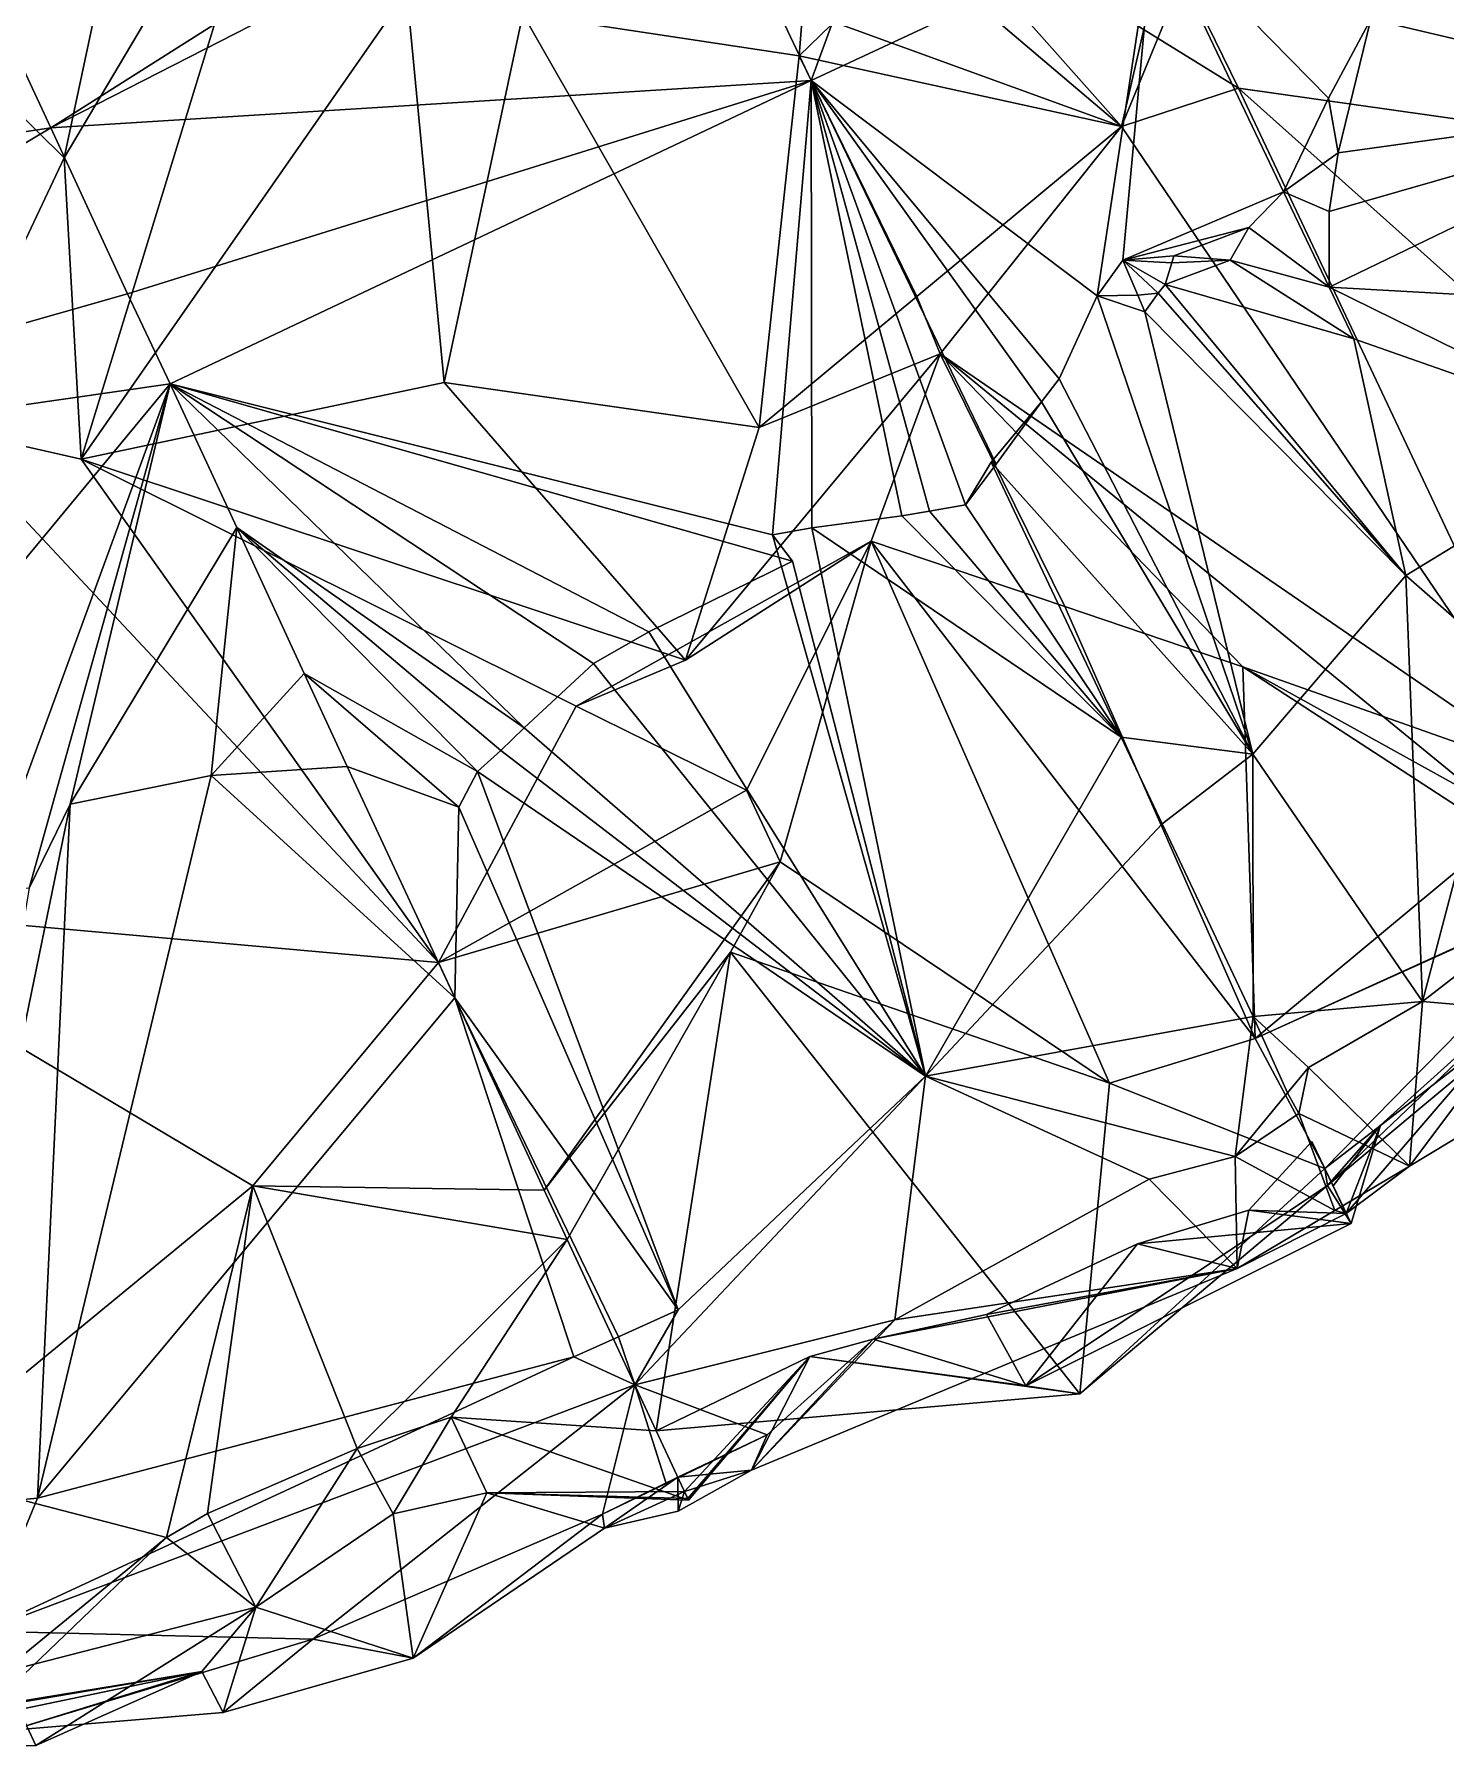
# Model space of a CAD drawing. Extents: x 8150 to 8561, y 2087 to 2332.
# Drawn here: x 8243 to 8313.1, y 2090.4 to 2175.9 of the extents above; entities that cross this region are included whole.
import ezdxf

# ---------------------------------------------------------------- set-up
doc = ezdxf.new("R2010")
doc.units = 0
doc.header["$MEASUREMENT"] = 0
doc.linetypes.add('CONTINUOUS2', pattern=[0])

msp = doc.modelspace()

# ---------------------------------------------------------------- linework, layer by layer
at = {"color": 7, "linetype": 'CONTINUOUS', "lineweight": 0}
msp.add_polyline3d([(8164.782, 2169.498, -1409.912), (8213.797, 2153.339, -1416.019), (8247.612, 2162.975, -1414.28), (8281.565, 2173.566, -1406.783), (8298.594, 2181.527, -1403.927), (8317.851, 2190.504, -1397.535), (8349.284, 2224.682, -1375), (8358.248, 2235.84, -1364.345)], dxfattribs=at)
at = {"color": 2, "linetype": 'CONTINUOUS2', "lineweight": 0}
for points in [[(8296.981, 2171.293, -1200), (8306.844, 2214.289, -1175), (8276.948, 2193.851, -1175), (8296.981, 2171.293, -1200)], [(8309.991, 2202.937, -1175), (8306.844, 2214.289, -1175), (8296.981, 2171.293, -1200), (8309.991, 2202.937, -1175)], [(8309.991, 2202.937, -1175), (8296.981, 2171.293, -1200), (8280.979, 2174.807, -1183.535), (8309.991, 2202.937, -1175)], [(8281.826, 2185.754, -1175), (8309.991, 2202.937, -1175), (8280.979, 2174.807, -1183.535), (8281.826, 2185.754, -1175)], [(8250.678, 2198.934, -1175), (8244.475, 2169.725, -1192.249), (8236.454, 2177.655, -1200), (8250.678, 2198.934, -1175)], [(8250.678, 2198.934, -1175), (8255.707, 2188.691, -1175), (8244.475, 2169.725, -1192.249), (8250.678, 2198.934, -1175)], [(8275.108, 2187.242, -1404.979), (8281.565, 2173.566, -1406.783), (8290.627, 2198.214, -1402.362), (8275.108, 2187.242, -1404.979)], [(8298.594, 2181.527, -1403.927), (8290.627, 2198.214, -1402.362), (8281.565, 2173.566, -1406.783), (8298.594, 2181.527, -1403.927)], [(8276.948, 2193.851, -1175), (8275.637, 2179.059, -1200), (8296.981, 2171.293, -1200), (8276.948, 2193.851, -1175)], [(8296.981, 2171.293, -1200), (8275.637, 2179.059, -1200), (8273.05, 2191.601, -1225.068), (8296.981, 2171.293, -1200)], [(8296.981, 2171.293, -1200), (8273.05, 2191.601, -1225.068), (8302.789, 2173.186, -1200), (8296.981, 2171.293, -1200)], [(8294.291, 2190.566, -1211.78), (8302.789, 2173.186, -1200), (8273.05, 2191.601, -1225.068), (8294.291, 2190.566, -1211.78)], [(8302.789, 2173.186, -1200), (8294.291, 2190.566, -1211.78), (8327.922, 2169.638, -1198.182), (8302.789, 2173.186, -1200)], [(8316.595, 2180.815, -1200), (8327.922, 2169.638, -1198.182), (8294.291, 2190.566, -1211.78), (8316.595, 2180.815, -1200)], [(8317.851, 2190.504, -1397.535), (8310.88, 2187.382, -1396.377), (8326.504, 2172.575, -1387.456), (8317.851, 2190.504, -1397.535)], [(8235.986, 2187.986, -1414.786), (8243.798, 2171.221, -1413.195), (8273.727, 2190.168, -1404.77), (8235.986, 2187.986, -1414.786)], [(8275.108, 2187.242, -1404.979), (8273.727, 2190.168, -1404.77), (8243.798, 2171.221, -1413.195), (8275.108, 2187.242, -1404.979)], [(8207.942, 2165.838, -1416.469), (8243.798, 2171.221, -1413.195), (8235.986, 2187.986, -1414.786), (8207.942, 2165.838, -1416.469)], [(8245.315, 2154.753, -1200), (8244.475, 2169.725, -1192.249), (8255.707, 2188.691, -1175), (8245.315, 2154.753, -1200)], [(8255.707, 2188.691, -1175), (8261.481, 2177.982, -1175), (8245.315, 2154.753, -1200), (8255.707, 2188.691, -1175)], [(8275.108, 2187.242, -1404.979), (8243.798, 2171.221, -1413.195), (8281.565, 2173.566, -1406.783), (8275.108, 2187.242, -1404.979)], [(8310.88, 2187.382, -1396.377), (8310.69, 2182.718, -1396.506), (8326.504, 2172.575, -1387.456), (8310.88, 2187.382, -1396.377)], [(8267.255, 2176.865, -1175), (8281.826, 2185.754, -1175), (8280.979, 2174.807, -1183.535), (8267.255, 2176.865, -1175)], [(8310.69, 2182.718, -1396.506), (8310.632, 2181.286, -1396.546), (8326.504, 2172.575, -1387.456), (8310.69, 2182.718, -1396.506)], [(8298.594, 2181.527, -1403.927), (8281.565, 2173.566, -1406.783), (8295.764, 2162.87, -1398.421), (8298.594, 2181.527, -1403.927)], [(8295.764, 2162.87, -1398.421), (8297.05, 2164.649, -1398.035), (8298.594, 2181.527, -1403.927), (8295.764, 2162.87, -1398.421)], [(8298.594, 2181.527, -1403.927), (8297.05, 2164.649, -1398.035), (8305.029, 2168.048, -1397.381), (8298.594, 2181.527, -1403.927)], [(8298.594, 2181.527, -1403.927), (8305.029, 2168.048, -1397.381), (8307.262, 2172.699, -1396.94), (8298.594, 2181.527, -1403.927)], [(8307.262, 2172.699, -1396.94), (8309.362, 2176.617, -1396.731), (8298.594, 2181.527, -1403.927), (8307.262, 2172.699, -1396.94)], [(8310.632, 2181.286, -1396.546), (8309.362, 2176.617, -1396.731), (8326.504, 2172.575, -1387.456), (8310.632, 2181.286, -1396.546)], [(8263.349, 2158.561, -1200), (8245.315, 2154.753, -1200), (8261.481, 2177.982, -1175), (8263.349, 2158.561, -1200)], [(8267.255, 2176.865, -1175), (8263.349, 2158.561, -1200), (8261.481, 2177.982, -1175), (8267.255, 2176.865, -1175)], [(8244.475, 2169.725, -1192.249), (8238.167, 2156.376, -1200), (8236.454, 2177.655, -1200), (8244.475, 2169.725, -1192.249)], [(8267.255, 2176.865, -1175), (8278.985, 2156.326, -1200), (8263.349, 2158.561, -1200), (8267.255, 2176.865, -1175)], [(8267.255, 2176.865, -1175), (8280.979, 2174.807, -1183.535), (8278.985, 2156.326, -1200), (8267.255, 2176.865, -1175)], [(8309.362, 2176.617, -1396.731), (8307.262, 2172.699, -1396.94), (8307.742, 2169.975, -1396.985), (8309.362, 2176.617, -1396.731)], [(8326.504, 2172.575, -1387.456), (8309.362, 2176.617, -1396.731), (8307.742, 2169.975, -1396.985), (8326.504, 2172.575, -1387.456)], [(8278.985, 2156.326, -1200), (8280.979, 2174.807, -1183.535), (8286.816, 2162.839, -1200), (8278.985, 2156.326, -1200)], [(8280.979, 2174.807, -1183.535), (8296.981, 2171.293, -1200), (8286.816, 2162.839, -1200), (8280.979, 2174.807, -1183.535)], [(8247.612, 2162.975, -1414.28), (8281.565, 2173.566, -1406.783), (8243.798, 2171.221, -1413.195), (8247.612, 2162.975, -1414.28)], [(8281.565, 2173.566, -1406.783), (8247.612, 2162.975, -1414.28), (8249.735, 2158.5, -1412.978), (8281.565, 2173.566, -1406.783)], [(8281.565, 2173.566, -1406.783), (8249.735, 2158.5, -1412.978), (8279.645, 2151.007, -1402.516), (8281.565, 2173.566, -1406.783)], [(8279.645, 2151.007, -1402.516), (8281.593, 2151.352, -1402.158), (8281.565, 2173.566, -1406.783), (8279.645, 2151.007, -1402.516)], [(8293.884, 2158.746, -1399.082), (8295.764, 2162.87, -1398.421), (8281.565, 2173.566, -1406.783), (8293.884, 2158.746, -1399.082)], [(8293.009, 2157.608, -1399.34), (8293.884, 2158.746, -1399.082), (8281.565, 2173.566, -1406.783), (8293.009, 2157.608, -1399.34)], [(8290.755, 2154.518, -1400.016), (8293.009, 2157.608, -1399.34), (8281.565, 2173.566, -1406.783), (8290.755, 2154.518, -1400.016)], [(8290.755, 2154.518, -1400.016), (8281.565, 2173.566, -1406.783), (8289.233, 2152.492, -1400.468), (8290.755, 2154.518, -1400.016)], [(8287.444, 2152.178, -1400.865), (8289.233, 2152.492, -1400.468), (8281.565, 2173.566, -1406.783), (8287.444, 2152.178, -1400.865)], [(8281.565, 2173.566, -1406.783), (8286.068, 2151.939, -1401.172), (8287.444, 2152.178, -1400.865), (8281.565, 2173.566, -1406.783)], [(8281.593, 2151.352, -1402.158), (8286.068, 2151.939, -1401.172), (8281.565, 2173.566, -1406.783), (8281.593, 2151.352, -1402.158)], [(8296.981, 2171.293, -1200), (8302.789, 2173.186, -1200), (8319.076, 2138.625, -1207.102), (8296.981, 2171.293, -1200)], [(8302.789, 2173.186, -1200), (8327.922, 2169.638, -1198.182), (8345.461, 2135.017, -1225), (8302.789, 2173.186, -1200)], [(8302.789, 2173.186, -1200), (8345.461, 2135.017, -1225), (8319.076, 2138.625, -1207.102), (8302.789, 2173.186, -1200)], [(8307.742, 2169.975, -1396.985), (8307.262, 2172.699, -1396.94), (8305.029, 2168.048, -1397.381), (8307.742, 2169.975, -1396.985)], [(8307.296, 2163.299, -1395.673), (8326.504, 2172.575, -1387.456), (8307.294, 2167.073, -1397.082), (8307.296, 2163.299, -1395.673)], [(8326.504, 2172.575, -1387.456), (8307.742, 2169.975, -1396.985), (8307.294, 2167.073, -1397.082), (8326.504, 2172.575, -1387.456)], [(8331.63, 2161.955, -1375.023), (8326.504, 2172.575, -1387.456), (8307.296, 2163.299, -1395.673), (8331.63, 2161.955, -1375.023)], [(8243.798, 2171.221, -1413.195), (8207.942, 2165.838, -1416.469), (8213.797, 2153.339, -1416.019), (8243.798, 2171.221, -1413.195)], [(8213.797, 2153.339, -1416.019), (8247.612, 2162.975, -1414.28), (8243.798, 2171.221, -1413.195), (8213.797, 2153.339, -1416.019)], [(8286.816, 2162.839, -1200), (8296.981, 2171.293, -1200), (8287.975, 2159.99, -1207.143), (8286.816, 2162.839, -1200)], [(8319.076, 2138.625, -1207.102), (8287.975, 2159.99, -1207.143), (8296.981, 2171.293, -1200), (8319.076, 2138.625, -1207.102)], [(8244.475, 2169.725, -1192.249), (8245.315, 2154.753, -1200), (8238.167, 2156.376, -1200), (8244.475, 2169.725, -1192.249)], [(8307.742, 2169.975, -1396.985), (8305.029, 2168.048, -1397.381), (8307.294, 2167.073, -1397.082), (8307.742, 2169.975, -1396.985)], [(8303.298, 2166.276, -1397.31), (8305.029, 2168.048, -1397.381), (8297.05, 2164.649, -1398.035), (8303.298, 2166.276, -1397.31)], [(8305.029, 2168.048, -1397.381), (8303.298, 2166.276, -1397.31), (8307.296, 2163.299, -1395.673), (8305.029, 2168.048, -1397.381)], [(8307.296, 2163.299, -1395.673), (8307.294, 2167.073, -1397.082), (8305.029, 2168.048, -1397.381), (8307.296, 2163.299, -1395.673)], [(8297.05, 2164.649, -1398.035), (8299.572, 2164.855, -1397.539), (8303.298, 2166.276, -1397.31), (8297.05, 2164.649, -1398.035)], [(8302.379, 2164.654, -1397.399), (8303.298, 2166.276, -1397.31), (8299.572, 2164.855, -1397.539), (8302.379, 2164.654, -1397.399)], [(8303.298, 2166.276, -1397.31), (8302.379, 2164.654, -1397.399), (8307.296, 2163.299, -1395.673), (8303.298, 2166.276, -1397.31)], [(8299.572, 2164.855, -1397.539), (8297.05, 2164.649, -1398.035), (8299.48, 2164.513, -1397.553), (8299.572, 2164.855, -1397.539)], [(8299.572, 2164.855, -1397.539), (8299.48, 2164.513, -1397.553), (8302.379, 2164.654, -1397.399), (8299.572, 2164.855, -1397.539)], [(8297.05, 2164.649, -1398.035), (8295.764, 2162.87, -1398.421), (8297.787, 2162.909, -1397.989), (8297.05, 2164.649, -1398.035)], [(8297.05, 2164.649, -1398.035), (8297.787, 2162.909, -1397.989), (8298.805, 2163.008, -1397.769), (8297.05, 2164.649, -1398.035)], [(8298.805, 2163.008, -1397.769), (8299.145, 2163.437, -1397.7), (8297.05, 2164.649, -1398.035), (8298.805, 2163.008, -1397.769)], [(8297.05, 2164.649, -1398.035), (8299.145, 2163.437, -1397.7), (8299.48, 2164.513, -1397.553), (8297.05, 2164.649, -1398.035)], [(8302.379, 2164.654, -1397.399), (8299.48, 2164.513, -1397.553), (8299.145, 2163.437, -1397.7), (8302.379, 2164.654, -1397.399)], [(8302.379, 2164.654, -1397.399), (8299.145, 2163.437, -1397.7), (8308.522, 2160.731, -1389.98), (8302.379, 2164.654, -1397.399)], [(8307.296, 2163.299, -1395.673), (8302.379, 2164.654, -1397.399), (8308.522, 2160.731, -1389.98), (8307.296, 2163.299, -1395.673)], [(8298.805, 2163.008, -1397.769), (8311.101, 2148.975, -1375), (8299.145, 2163.437, -1397.7), (8298.805, 2163.008, -1397.769)], [(8311.101, 2148.975, -1375), (8308.522, 2160.731, -1389.98), (8299.145, 2163.437, -1397.7), (8311.101, 2148.975, -1375)], [(8322.384, 2155.87, -1375), (8307.296, 2163.299, -1395.673), (8308.522, 2160.731, -1389.98), (8322.384, 2155.87, -1375)], [(8307.296, 2163.299, -1395.673), (8322.384, 2155.87, -1375), (8331.63, 2161.955, -1375.023), (8307.296, 2163.299, -1395.673)], [(8249.735, 2158.5, -1412.978), (8247.612, 2162.975, -1414.28), (8213.797, 2153.339, -1416.019), (8249.735, 2158.5, -1412.978)], [(8286.816, 2162.839, -1200), (8287.975, 2159.99, -1207.143), (8278.985, 2156.326, -1200), (8286.816, 2162.839, -1200)], [(8293.884, 2158.746, -1399.082), (8303.498, 2140.103, -1375), (8295.764, 2162.87, -1398.421), (8293.884, 2158.746, -1399.082)], [(8298.134, 2162.088, -1397.97), (8297.787, 2162.909, -1397.989), (8295.764, 2162.87, -1398.421), (8298.134, 2162.088, -1397.97)], [(8298.134, 2162.088, -1397.97), (8295.764, 2162.87, -1398.421), (8303.498, 2140.103, -1375), (8298.134, 2162.088, -1397.97)], [(8298.805, 2163.008, -1397.769), (8297.787, 2162.909, -1397.989), (8298.134, 2162.088, -1397.97), (8298.805, 2163.008, -1397.769)], [(8298.805, 2163.008, -1397.769), (8298.134, 2162.088, -1397.97), (8311.101, 2148.975, -1375), (8298.805, 2163.008, -1397.769)], [(8303.498, 2140.103, -1375), (8311.101, 2148.975, -1375), (8298.134, 2162.088, -1397.97), (8303.498, 2140.103, -1375)], [(8308.522, 2160.731, -1389.98), (8311.101, 2148.975, -1375), (8322.384, 2155.87, -1375), (8308.522, 2160.731, -1389.98)], [(8278.985, 2156.326, -1200), (8287.975, 2159.99, -1207.143), (8275.331, 2144.773, -1217.462), (8278.985, 2156.326, -1200)], [(8284.551, 2150.689, -1225), (8275.331, 2144.773, -1217.462), (8287.975, 2159.99, -1207.143), (8284.551, 2150.689, -1225)], [(8287.975, 2159.99, -1207.143), (8294.164, 2147.436, -1225), (8284.551, 2150.689, -1225), (8287.975, 2159.99, -1207.143)], [(8287.975, 2159.99, -1207.143), (8319.076, 2138.625, -1207.102), (8322.293, 2131.886, -1216.198), (8287.975, 2159.99, -1207.143)], [(8303.011, 2144.442, -1225), (8287.975, 2159.99, -1207.143), (8322.293, 2131.886, -1216.198), (8303.011, 2144.442, -1225)], [(8303.011, 2144.442, -1225), (8294.164, 2147.436, -1225), (8287.975, 2159.99, -1207.143), (8303.011, 2144.442, -1225)], [(8249.735, 2158.5, -1412.978), (8213.797, 2153.339, -1416.019), (8232.886, 2138.139, -1404.116), (8249.735, 2158.5, -1412.978)], [(8232.886, 2138.139, -1404.116), (8240.576, 2133.532, -1403.889), (8249.735, 2158.5, -1412.978), (8232.886, 2138.139, -1404.116)], [(8249.735, 2158.5, -1412.978), (8240.576, 2133.532, -1403.889), (8242.724, 2133.449, -1403.881), (8249.735, 2158.5, -1412.978)], [(8242.724, 2133.449, -1403.881), (8244.768, 2137.613, -1404), (8249.735, 2158.5, -1412.978), (8242.724, 2133.449, -1403.881)], [(8253.039, 2151.357, -1412.397), (8249.735, 2158.5, -1412.978), (8244.768, 2137.613, -1404), (8253.039, 2151.357, -1412.397)], [(8245.315, 2154.753, -1200), (8263.349, 2158.561, -1200), (8275.331, 2144.773, -1217.462), (8245.315, 2154.753, -1200)], [(8280.639, 2149.694, -1402.46), (8279.645, 2151.007, -1402.516), (8249.735, 2158.5, -1412.978), (8280.639, 2149.694, -1402.46)], [(8273.507, 2146.184, -1403.962), (8280.639, 2149.694, -1402.46), (8249.735, 2158.5, -1412.978), (8273.507, 2146.184, -1403.962)], [(8253.039, 2151.357, -1412.397), (8267.308, 2141.406, -1404.052), (8249.735, 2158.5, -1412.978), (8253.039, 2151.357, -1412.397)], [(8249.735, 2158.5, -1412.978), (8267.308, 2141.406, -1404.052), (8270.757, 2144.604, -1403.997), (8249.735, 2158.5, -1412.978)], [(8270.757, 2144.604, -1403.997), (8273.507, 2146.184, -1403.962), (8249.735, 2158.5, -1412.978), (8270.757, 2144.604, -1403.997)], [(8278.985, 2156.326, -1200), (8275.331, 2144.773, -1217.462), (8263.349, 2158.561, -1200), (8278.985, 2156.326, -1200)], [(8293.884, 2158.746, -1399.082), (8293.009, 2157.608, -1399.34), (8303.498, 2140.103, -1375), (8293.884, 2158.746, -1399.082)], [(8290.512, 2154.618, -1396.625), (8293.009, 2157.608, -1399.34), (8290.755, 2154.518, -1400.016), (8290.512, 2154.618, -1396.625)], [(8303.498, 2140.103, -1375), (8293.009, 2157.608, -1399.34), (8290.512, 2154.618, -1396.625), (8303.498, 2140.103, -1375)], [(8263.058, 2129.746, -1225.513), (8230.265, 2132.692, -1225), (8238.167, 2156.376, -1200), (8263.058, 2129.746, -1225.513)], [(8238.167, 2156.376, -1200), (8245.315, 2154.753, -1200), (8263.058, 2129.746, -1225.513), (8238.167, 2156.376, -1200)], [(8316.305, 2144.429, -1369.487), (8322.384, 2155.87, -1375), (8311.101, 2148.975, -1375), (8316.305, 2144.429, -1369.487)], [(8269.902, 2142.495, -1225), (8263.058, 2129.746, -1225.513), (8245.315, 2154.753, -1200), (8269.902, 2142.495, -1225)], [(8269.902, 2142.495, -1225), (8245.315, 2154.753, -1200), (8275.331, 2144.773, -1217.462), (8269.902, 2142.495, -1225)], [(8290.512, 2154.618, -1396.625), (8289.233, 2152.492, -1400.468), (8296.968, 2140.944, -1383.008), (8290.512, 2154.618, -1396.625)], [(8289.233, 2152.492, -1400.468), (8290.512, 2154.618, -1396.625), (8290.755, 2154.518, -1400.016), (8289.233, 2152.492, -1400.468)], [(8296.968, 2140.944, -1383.008), (8303.498, 2140.103, -1375), (8290.512, 2154.618, -1396.625), (8296.968, 2140.944, -1383.008)], [(8286.068, 2151.939, -1401.172), (8296.968, 2140.944, -1383.008), (8287.444, 2152.178, -1400.865), (8286.068, 2151.939, -1401.172)], [(8289.233, 2152.492, -1400.468), (8287.444, 2152.178, -1400.865), (8296.968, 2140.944, -1383.008), (8289.233, 2152.492, -1400.468)], [(8253.039, 2151.357, -1412.397), (8244.768, 2137.613, -1404), (8251.767, 2139.04, -1404.024), (8253.039, 2151.357, -1412.397)], [(8256.391, 2144.111, -1410.441), (8253.039, 2151.357, -1412.397), (8251.767, 2139.04, -1404.024), (8256.391, 2144.111, -1410.441)], [(8253.039, 2151.357, -1412.397), (8256.391, 2144.111, -1410.441), (8264.988, 2139.239, -1403.993), (8253.039, 2151.357, -1412.397)], [(8264.988, 2139.239, -1403.993), (8266.147, 2140.287, -1404.022), (8253.039, 2151.357, -1412.397), (8264.988, 2139.239, -1403.993)], [(8253.039, 2151.357, -1412.397), (8266.147, 2140.287, -1404.022), (8267.308, 2141.406, -1404.052), (8253.039, 2151.357, -1412.397)], [(8281.593, 2151.352, -1402.158), (8279.645, 2151.007, -1402.516), (8287.244, 2124.109, -1375), (8281.593, 2151.352, -1402.158)], [(8286.068, 2151.939, -1401.172), (8281.593, 2151.352, -1402.158), (8296.968, 2140.944, -1383.008), (8286.068, 2151.939, -1401.172)], [(8296.968, 2140.944, -1383.008), (8281.593, 2151.352, -1402.158), (8287.244, 2124.109, -1375), (8296.968, 2140.944, -1383.008)], [(8275.331, 2144.773, -1217.462), (8284.551, 2150.689, -1225), (8269.902, 2142.495, -1225), (8275.331, 2144.773, -1217.462)], [(8278.358, 2138.314, -1231.494), (8269.902, 2142.495, -1225), (8284.551, 2150.689, -1225), (8278.358, 2138.314, -1231.494)], [(8278.358, 2138.314, -1231.494), (8284.551, 2150.689, -1225), (8280.025, 2134.757, -1240.385), (8278.358, 2138.314, -1231.494)], [(8280.639, 2149.694, -1402.46), (8287.244, 2124.109, -1375), (8279.645, 2151.007, -1402.516), (8280.639, 2149.694, -1402.46)], [(8280.025, 2134.757, -1240.385), (8284.551, 2150.689, -1225), (8296.389, 2123.76, -1250), (8280.025, 2134.757, -1240.385)], [(8284.551, 2150.689, -1225), (8294.164, 2147.436, -1225), (8303.612, 2125.975, -1250), (8284.551, 2150.689, -1225)], [(8303.612, 2125.975, -1250), (8296.389, 2123.76, -1250), (8284.551, 2150.689, -1225), (8303.612, 2125.975, -1250)], [(8280.639, 2149.694, -1402.46), (8273.507, 2146.184, -1403.962), (8287.244, 2124.109, -1375), (8280.639, 2149.694, -1402.46)], [(8303.498, 2140.103, -1375), (8311.931, 2127.809, -1350), (8311.101, 2148.975, -1375), (8303.498, 2140.103, -1375)], [(8316.305, 2144.429, -1369.487), (8311.101, 2148.975, -1375), (8311.931, 2127.809, -1350), (8316.305, 2144.429, -1369.487)], [(8303.612, 2125.975, -1250), (8294.164, 2147.436, -1225), (8303.011, 2144.442, -1225), (8303.612, 2125.975, -1250)], [(8273.507, 2146.184, -1403.962), (8270.757, 2144.604, -1403.997), (8287.244, 2124.109, -1375), (8273.507, 2146.184, -1403.962)], [(8267.308, 2141.406, -1404.052), (8287.244, 2124.109, -1375), (8270.757, 2144.604, -1403.997), (8267.308, 2141.406, -1404.052)], [(8303.011, 2144.442, -1225), (8322.293, 2131.886, -1216.198), (8321.082, 2134.422, -1225.112), (8303.011, 2144.442, -1225)], [(8303.011, 2144.442, -1225), (8321.082, 2134.422, -1225.112), (8319.006, 2138.772, -1240.399), (8303.011, 2144.442, -1225)], [(8303.011, 2144.442, -1225), (8319.006, 2138.772, -1240.399), (8303.612, 2125.975, -1250), (8303.011, 2144.442, -1225)], [(8311.931, 2127.809, -1350), (8316.226, 2131.151, -1350), (8316.305, 2144.429, -1369.487), (8311.931, 2127.809, -1350)], [(8256.391, 2144.111, -1410.441), (8251.767, 2139.04, -1404.024), (8258.525, 2139.498, -1406.9), (8256.391, 2144.111, -1410.441)], [(8256.391, 2144.111, -1410.441), (8258.525, 2139.498, -1406.9), (8264.077, 2137.47, -1403.943), (8256.391, 2144.111, -1410.441)], [(8264.077, 2137.47, -1403.943), (8264.988, 2139.239, -1403.993), (8256.391, 2144.111, -1410.441), (8264.077, 2137.47, -1403.943)], [(8269.902, 2142.495, -1225), (8278.358, 2138.314, -1231.494), (8263.058, 2129.746, -1225.513), (8269.902, 2142.495, -1225)], [(8267.308, 2141.406, -1404.052), (8266.147, 2140.287, -1404.022), (8287.244, 2124.109, -1375), (8267.308, 2141.406, -1404.052)], [(8287.244, 2124.109, -1375), (8299.001, 2136.638, -1375.425), (8296.968, 2140.944, -1383.008), (8287.244, 2124.109, -1375)], [(8296.968, 2140.944, -1383.008), (8299.001, 2136.638, -1375.425), (8303.498, 2140.103, -1375), (8296.968, 2140.944, -1383.008)], [(8264.988, 2139.239, -1403.993), (8287.244, 2124.109, -1375), (8266.147, 2140.287, -1404.022), (8264.988, 2139.239, -1403.993)], [(8303.516, 2127.074, -1358.586), (8303.498, 2140.103, -1375), (8299.001, 2136.638, -1375.425), (8303.516, 2127.074, -1358.586)], [(8303.498, 2140.103, -1375), (8303.516, 2127.074, -1358.586), (8311.931, 2127.809, -1350), (8303.498, 2140.103, -1375)], [(8258.525, 2139.498, -1406.9), (8251.767, 2139.04, -1404.024), (8263.873, 2127.993, -1395.379), (8258.525, 2139.498, -1406.9)], [(8264.077, 2137.47, -1403.943), (8258.525, 2139.498, -1406.9), (8263.873, 2127.993, -1395.379), (8264.077, 2137.47, -1403.943)], [(8264.988, 2139.239, -1403.993), (8264.077, 2137.47, -1403.943), (8274.965, 2112.496, -1375), (8264.988, 2139.239, -1403.993)], [(8264.988, 2139.239, -1403.993), (8274.965, 2112.496, -1375), (8287.244, 2124.109, -1375), (8264.988, 2139.239, -1403.993)], [(8251.767, 2139.04, -1404.024), (8244.768, 2137.613, -1404), (8243.139, 2103.138, -1375), (8251.767, 2139.04, -1404.024)], [(8263.873, 2127.993, -1395.379), (8251.767, 2139.04, -1404.024), (8243.139, 2103.138, -1375), (8263.873, 2127.993, -1395.379)], [(8319.006, 2138.772, -1240.399), (8322.928, 2134.707, -1250), (8303.612, 2125.975, -1250), (8319.006, 2138.772, -1240.399)], [(8242.724, 2133.449, -1403.881), (8237.561, 2102.606, -1372.376), (8244.768, 2137.613, -1404), (8242.724, 2133.449, -1403.881)], [(8244.768, 2137.613, -1404), (8237.561, 2102.606, -1372.376), (8243.139, 2103.138, -1375), (8244.768, 2137.613, -1404)], [(8263.058, 2129.746, -1225.513), (8278.358, 2138.314, -1231.494), (8280.025, 2134.757, -1240.385), (8263.058, 2129.746, -1225.513)], [(8264.077, 2137.47, -1403.943), (8263.873, 2127.993, -1395.379), (8274.965, 2112.496, -1375), (8264.077, 2137.47, -1403.943)], [(8287.244, 2124.109, -1375), (8303.516, 2127.074, -1358.586), (8299.001, 2136.638, -1375.425), (8287.244, 2124.109, -1375)], [(8280.025, 2134.757, -1240.385), (8268.313, 2118.441, -1248.11), (8263.058, 2129.746, -1225.513), (8280.025, 2134.757, -1240.385)], [(8277.567, 2130.261, -1250), (8268.313, 2118.441, -1248.11), (8280.025, 2134.757, -1240.385), (8277.567, 2130.261, -1250)], [(8296.389, 2123.76, -1250), (8277.567, 2130.261, -1250), (8280.025, 2134.757, -1240.385), (8296.389, 2123.76, -1250)], [(8322.928, 2134.707, -1250), (8321.281, 2134.006, -1254.307), (8303.612, 2125.975, -1250), (8322.928, 2134.707, -1250)], [(8303.612, 2125.975, -1250), (8321.281, 2134.006, -1254.307), (8307.085, 2119.517, -1270.3), (8303.612, 2125.975, -1250)], [(8321.281, 2134.006, -1254.307), (8322.505, 2131.442, -1275.259), (8307.085, 2119.517, -1270.3), (8321.281, 2134.006, -1254.307)], [(8263.058, 2129.746, -1225.513), (8253.836, 2118.652, -1250), (8230.265, 2132.692, -1225), (8263.058, 2129.746, -1225.513)], [(8236.657, 2104.536, -1250.362), (8230.265, 2132.692, -1225), (8253.836, 2118.652, -1250), (8236.657, 2104.536, -1250.362)], [(8307.205, 2118.667, -1275), (8307.085, 2119.517, -1270.3), (8322.505, 2131.442, -1275.259), (8307.205, 2118.667, -1275)], [(8307.205, 2118.667, -1275), (8322.505, 2131.442, -1275.259), (8319.008, 2129.936, -1300), (8307.205, 2118.667, -1275)], [(8311.931, 2127.809, -1350), (8323.214, 2126.832, -1325), (8316.226, 2131.151, -1350), (8311.931, 2127.809, -1350)], [(8269.456, 2115.983, -1260.222), (8268.313, 2118.441, -1248.11), (8277.567, 2130.261, -1250), (8269.456, 2115.983, -1260.222)], [(8269.456, 2115.983, -1260.222), (8277.567, 2130.261, -1250), (8273.873, 2106.48, -1275.589), (8269.456, 2115.983, -1260.222)], [(8294.909, 2108.318, -1275), (8273.873, 2106.48, -1275.589), (8277.567, 2130.261, -1250), (8294.909, 2108.318, -1275)], [(8277.567, 2130.261, -1250), (8296.389, 2123.76, -1250), (8294.909, 2108.318, -1275), (8277.567, 2130.261, -1250)], [(8309.844, 2121.671, -1300), (8307.205, 2118.667, -1275), (8319.008, 2129.936, -1300), (8309.844, 2121.671, -1300)], [(8308.136, 2117.29, -1319.753), (8309.844, 2121.671, -1300), (8319.008, 2129.936, -1300), (8308.136, 2117.29, -1319.753)], [(8319.008, 2129.936, -1300), (8311.29, 2119.641, -1325), (8308.136, 2117.29, -1319.753), (8319.008, 2129.936, -1300)], [(8323.214, 2126.832, -1325), (8311.29, 2119.641, -1325), (8319.008, 2129.936, -1300), (8323.214, 2126.832, -1325)], [(8263.058, 2129.746, -1225.513), (8268.313, 2118.441, -1248.11), (8253.836, 2118.652, -1250), (8263.058, 2129.746, -1225.513)], [(8243.139, 2103.138, -1375), (8269.786, 2110.156, -1375), (8263.873, 2127.993, -1395.379), (8243.139, 2103.138, -1375)], [(8272.007, 2111.16, -1375), (8274.965, 2112.496, -1375), (8263.873, 2127.993, -1395.379), (8272.007, 2111.16, -1375)], [(8263.873, 2127.993, -1395.379), (8269.786, 2110.156, -1375), (8272.007, 2111.16, -1375), (8263.873, 2127.993, -1395.379)], [(8311.931, 2127.809, -1350), (8303.516, 2127.074, -1358.586), (8306.264, 2124.528, -1350), (8311.931, 2127.809, -1350)], [(8311.931, 2127.809, -1350), (8306.264, 2124.528, -1350), (8311.29, 2119.641, -1325), (8311.931, 2127.809, -1350)], [(8311.931, 2127.809, -1350), (8311.29, 2119.641, -1325), (8323.214, 2126.832, -1325), (8311.931, 2127.809, -1350)], [(8302.625, 2120.112, -1350), (8303.516, 2127.074, -1358.586), (8287.244, 2124.109, -1375), (8302.625, 2120.112, -1350)], [(8303.516, 2127.074, -1358.586), (8302.625, 2120.112, -1350), (8305.23, 2123.274, -1350), (8303.516, 2127.074, -1358.586)], [(8305.23, 2123.274, -1350), (8306.264, 2124.528, -1350), (8303.516, 2127.074, -1358.586), (8305.23, 2123.274, -1350)], [(8296.389, 2123.76, -1250), (8303.612, 2125.975, -1250), (8307.085, 2119.517, -1270.3), (8296.389, 2123.76, -1250)], [(8272.808, 2108.772, -1364.835), (8287.244, 2124.109, -1375), (8274.965, 2112.496, -1375), (8272.808, 2108.772, -1364.835)], [(8272.808, 2108.772, -1364.835), (8285.729, 2112, -1350), (8287.244, 2124.109, -1375), (8272.808, 2108.772, -1364.835)], [(8298.352, 2118.984, -1350), (8287.244, 2124.109, -1375), (8285.729, 2112, -1350), (8298.352, 2118.984, -1350)], [(8287.244, 2124.109, -1375), (8298.352, 2118.984, -1350), (8302.625, 2120.112, -1350), (8287.244, 2124.109, -1375)], [(8305.23, 2123.274, -1350), (8305.791, 2122.257, -1344.196), (8306.264, 2124.528, -1350), (8305.23, 2123.274, -1350)], [(8306.264, 2124.528, -1350), (8305.791, 2122.257, -1344.196), (8311.29, 2119.641, -1325), (8306.264, 2124.528, -1350)], [(8307.085, 2119.517, -1270.3), (8294.909, 2108.318, -1275), (8296.389, 2123.76, -1250), (8307.085, 2119.517, -1270.3)], [(8305.23, 2123.274, -1350), (8302.625, 2120.112, -1350), (8305.791, 2122.257, -1344.196), (8305.23, 2123.274, -1350)], [(8307.568, 2117.429, -1325), (8305.791, 2122.257, -1344.196), (8302.625, 2120.112, -1350), (8307.568, 2117.429, -1325)], [(8305.791, 2122.257, -1344.196), (8307.568, 2117.429, -1325), (8311.29, 2119.641, -1325), (8305.791, 2122.257, -1344.196)], [(8309.844, 2121.671, -1300), (8308.378, 2116.777, -1287.921), (8307.205, 2118.667, -1275), (8309.844, 2121.671, -1300)], [(8308.378, 2116.777, -1287.921), (8309.844, 2121.671, -1300), (8307.489, 2118.66, -1299.858), (8308.378, 2116.777, -1287.921)], [(8307.489, 2118.66, -1299.858), (8309.844, 2121.671, -1300), (8308.136, 2117.29, -1319.753), (8307.489, 2118.66, -1299.858)], [(8308.378, 2116.777, -1287.921), (8306.44, 2120.853, -1300), (8303.307, 2117.448, -1300), (8308.378, 2116.777, -1287.921)], [(8303.307, 2117.448, -1300), (8306.44, 2120.853, -1300), (8308.136, 2117.29, -1319.753), (8303.307, 2117.448, -1300)], [(8307.489, 2118.66, -1299.858), (8306.44, 2120.853, -1300), (8308.378, 2116.777, -1287.921), (8307.489, 2118.66, -1299.858)], [(8306.44, 2120.853, -1300), (8307.489, 2118.66, -1299.858), (8308.136, 2117.29, -1319.753), (8306.44, 2120.853, -1300)], [(8302.625, 2120.112, -1350), (8298.352, 2118.984, -1350), (8302.717, 2114.547, -1325), (8302.625, 2120.112, -1350)], [(8307.568, 2117.429, -1325), (8302.625, 2120.112, -1350), (8302.717, 2114.547, -1325), (8307.568, 2117.429, -1325)], [(8308.136, 2117.29, -1319.753), (8311.29, 2119.641, -1325), (8307.568, 2117.429, -1325), (8308.136, 2117.29, -1319.753)], [(8302.717, 2114.547, -1325), (8298.352, 2118.984, -1350), (8285.729, 2112, -1350), (8302.717, 2114.547, -1325)], [(8307.205, 2118.667, -1275), (8294.909, 2108.318, -1275), (8307.085, 2119.517, -1270.3), (8307.205, 2118.667, -1275)], [(8236.657, 2104.536, -1250.362), (8253.836, 2118.652, -1250), (8249.559, 2101.18, -1275), (8236.657, 2104.536, -1250.362)], [(8249.559, 2101.18, -1275), (8253.836, 2118.652, -1250), (8251.594, 2102.378, -1275), (8249.559, 2101.18, -1275)], [(8259.015, 2105.612, -1275), (8251.594, 2102.378, -1275), (8253.836, 2118.652, -1250), (8259.015, 2105.612, -1275)], [(8268.313, 2118.441, -1248.11), (8269.456, 2115.983, -1260.222), (8253.836, 2118.652, -1250), (8268.313, 2118.441, -1248.11)], [(8259.015, 2105.612, -1275), (8253.836, 2118.652, -1250), (8269.456, 2115.983, -1260.222), (8259.015, 2105.612, -1275)], [(8307.205, 2118.667, -1275), (8308.378, 2116.777, -1287.921), (8292.226, 2108.722, -1287.831), (8307.205, 2118.667, -1275)], [(8292.226, 2108.722, -1287.831), (8294.909, 2108.318, -1275), (8307.205, 2118.667, -1275), (8292.226, 2108.722, -1287.831)], [(8308.378, 2116.777, -1287.921), (8303.307, 2117.448, -1300), (8297.769, 2115.768, -1300), (8308.378, 2116.777, -1287.921)], [(8302.717, 2114.547, -1325), (8297.769, 2115.768, -1300), (8303.307, 2117.448, -1300), (8302.717, 2114.547, -1325)], [(8303.307, 2117.448, -1300), (8308.136, 2117.29, -1319.753), (8302.717, 2114.547, -1325), (8303.307, 2117.448, -1300)], [(8302.717, 2114.547, -1325), (8308.136, 2117.29, -1319.753), (8307.568, 2117.429, -1325), (8302.717, 2114.547, -1325)], [(8292.226, 2108.722, -1287.831), (8308.378, 2116.777, -1287.921), (8297.769, 2115.768, -1300), (8292.226, 2108.722, -1287.831)], [(8269.456, 2115.983, -1260.222), (8263.684, 2107.169, -1275), (8259.015, 2105.612, -1275), (8269.456, 2115.983, -1260.222)], [(8273.873, 2106.48, -1275.589), (8263.684, 2107.169, -1275), (8269.456, 2115.983, -1260.222), (8273.873, 2106.48, -1275.589)], [(8290.278, 2112.271, -1300), (8292.226, 2108.722, -1287.831), (8297.769, 2115.768, -1300), (8290.278, 2112.271, -1300)], [(8290.278, 2112.271, -1300), (8297.769, 2115.768, -1300), (8302.717, 2114.547, -1325), (8290.278, 2112.271, -1300)], [(8278.611, 2104.529, -1325), (8284.649, 2111.045, -1300), (8302.717, 2114.547, -1325), (8278.611, 2104.529, -1325)], [(8285.729, 2112, -1350), (8278.611, 2104.529, -1325), (8302.717, 2114.547, -1325), (8285.729, 2112, -1350)], [(8290.278, 2112.271, -1300), (8302.717, 2114.547, -1325), (8284.649, 2111.045, -1300), (8290.278, 2112.271, -1300)], [(8274.965, 2112.496, -1375), (8272.007, 2111.16, -1375), (8272.808, 2108.772, -1364.835), (8274.965, 2112.496, -1375)], [(8285.729, 2112, -1350), (8272.808, 2108.772, -1364.835), (8279.382, 2106.287, -1350), (8285.729, 2112, -1350)], [(8285.729, 2112, -1350), (8279.382, 2106.287, -1350), (8278.611, 2104.529, -1325), (8285.729, 2112, -1350)], [(8292.226, 2108.722, -1287.831), (8290.278, 2112.271, -1300), (8284.649, 2111.045, -1300), (8292.226, 2108.722, -1287.831)], [(8272.808, 2108.772, -1364.835), (8272.007, 2111.16, -1375), (8269.786, 2110.156, -1375), (8272.808, 2108.772, -1364.835)], [(8278.611, 2104.529, -1325), (8281.498, 2110.172, -1300), (8284.649, 2111.045, -1300), (8278.611, 2104.529, -1325)], [(8284.649, 2111.045, -1300), (8281.498, 2110.172, -1300), (8292.226, 2108.722, -1287.831), (8284.649, 2111.045, -1300)], [(8269.786, 2110.156, -1375), (8240.406, 2096.533, -1360.543), (8272.808, 2108.772, -1364.835), (8269.786, 2110.156, -1375)], [(8269.786, 2110.156, -1375), (8243.139, 2103.138, -1375), (8240.406, 2096.533, -1360.543), (8269.786, 2110.156, -1375)], [(8281.498, 2110.172, -1300), (8275.473, 2103.039, -1296.198), (8273.873, 2106.48, -1275.589), (8281.498, 2110.172, -1300)], [(8273.873, 2106.48, -1275.589), (8294.909, 2108.318, -1275), (8281.498, 2110.172, -1300), (8273.873, 2106.48, -1275.589)], [(8275.436, 2103.119, -1299.878), (8281.498, 2110.172, -1300), (8275.275, 2103.465, -1315.774), (8275.436, 2103.119, -1299.878)], [(8275.275, 2103.465, -1315.774), (8281.498, 2110.172, -1300), (8278.611, 2104.529, -1325), (8275.275, 2103.465, -1315.774)], [(8275.436, 2103.119, -1299.878), (8275.473, 2103.039, -1296.198), (8281.498, 2110.172, -1300), (8275.436, 2103.119, -1299.878)], [(8294.909, 2108.318, -1275), (8292.226, 2108.722, -1287.831), (8281.498, 2110.172, -1300), (8294.909, 2108.318, -1275)], [(8256.815, 2096.129, -1350), (8272.808, 2108.772, -1364.835), (8240.406, 2096.533, -1360.543), (8256.815, 2096.129, -1350)], [(8272.808, 2108.772, -1364.835), (8256.815, 2096.129, -1350), (8271.201, 2102.336, -1350), (8272.808, 2108.772, -1364.835)], [(8271.201, 2102.336, -1350), (8274.362, 2103.863, -1350), (8272.808, 2108.772, -1364.835), (8271.201, 2102.336, -1350)], [(8272.808, 2108.772, -1364.835), (8274.362, 2103.863, -1350), (8279.382, 2106.287, -1350), (8272.808, 2108.772, -1364.835)], [(8260.814, 2102.366, -1300), (8259.015, 2105.612, -1275), (8263.684, 2107.169, -1275), (8260.814, 2102.366, -1300)], [(8263.684, 2107.169, -1275), (8265.453, 2103.403, -1300), (8260.814, 2102.366, -1300), (8263.684, 2107.169, -1275)], [(8263.684, 2107.169, -1275), (8273.873, 2106.48, -1275.589), (8275.473, 2103.039, -1296.198), (8263.684, 2107.169, -1275)], [(8263.684, 2107.169, -1275), (8275.473, 2103.039, -1296.198), (8265.453, 2103.403, -1300), (8263.684, 2107.169, -1275)], [(8274.362, 2103.863, -1350), (8274.941, 2104.182, -1345.369), (8279.382, 2106.287, -1350), (8274.362, 2103.863, -1350)], [(8278.611, 2104.529, -1325), (8279.382, 2106.287, -1350), (8274.941, 2104.182, -1345.369), (8278.611, 2104.529, -1325)], [(8253.992, 2097.726, -1300), (8251.594, 2102.378, -1275), (8259.015, 2105.612, -1275), (8253.992, 2097.726, -1300)], [(8259.015, 2105.612, -1275), (8260.814, 2102.366, -1300), (8253.992, 2097.726, -1300), (8259.015, 2105.612, -1275)], [(8249.559, 2101.18, -1275), (8241.18, 2093.156, -1275), (8236.657, 2104.536, -1250.362), (8249.559, 2101.18, -1275)], [(8274.941, 2104.182, -1345.369), (8274.362, 2103.863, -1350), (8271.201, 2102.336, -1350), (8274.941, 2104.182, -1345.369)], [(8274.941, 2104.182, -1345.369), (8271.201, 2102.336, -1350), (8271.311, 2101.643, -1325), (8274.941, 2104.182, -1345.369)], [(8271.311, 2101.643, -1325), (8274.961, 2102.492, -1325), (8274.941, 2104.182, -1345.369), (8271.311, 2101.643, -1325)], [(8278.611, 2104.529, -1325), (8274.941, 2104.182, -1345.369), (8274.961, 2102.492, -1325), (8278.611, 2104.529, -1325)], [(8275.275, 2103.465, -1315.774), (8278.611, 2104.529, -1325), (8274.961, 2102.492, -1325), (8275.275, 2103.465, -1315.774)], [(8261.805, 2095.19, -1325), (8260.814, 2102.366, -1300), (8265.453, 2103.403, -1300), (8261.805, 2095.19, -1325)], [(8271.311, 2101.643, -1325), (8261.805, 2095.19, -1325), (8265.453, 2103.403, -1300), (8271.311, 2101.643, -1325)], [(8265.453, 2103.403, -1300), (8275.275, 2103.465, -1315.774), (8271.311, 2101.643, -1325), (8265.453, 2103.403, -1300)], [(8275.436, 2103.119, -1299.878), (8275.275, 2103.465, -1315.774), (8265.453, 2103.403, -1300), (8275.436, 2103.119, -1299.878)], [(8265.453, 2103.403, -1300), (8275.473, 2103.039, -1296.198), (8275.436, 2103.119, -1299.878), (8265.453, 2103.403, -1300)], [(8274.961, 2102.492, -1325), (8271.311, 2101.643, -1325), (8275.275, 2103.465, -1315.774), (8274.961, 2102.492, -1325)], [(8240.406, 2096.533, -1360.543), (8243.139, 2103.138, -1375), (8237.561, 2102.606, -1372.376), (8240.406, 2096.533, -1360.543)], [(8251.594, 2102.378, -1275), (8253.992, 2097.726, -1300), (8249.559, 2101.18, -1275), (8251.594, 2102.378, -1275)], [(8253.992, 2097.726, -1300), (8260.814, 2102.366, -1300), (8261.805, 2095.19, -1325), (8253.992, 2097.726, -1300)], [(8271.201, 2102.336, -1350), (8256.815, 2096.129, -1350), (8261.805, 2095.19, -1325), (8271.201, 2102.336, -1350)], [(8261.805, 2095.19, -1325), (8271.311, 2101.643, -1325), (8271.201, 2102.336, -1350), (8261.805, 2095.19, -1325)], [(8241.369, 2094.476, -1302.742), (8241.18, 2093.156, -1275), (8249.559, 2101.18, -1275), (8241.369, 2094.476, -1302.742)], [(8249.559, 2101.18, -1275), (8253.992, 2097.726, -1300), (8241.369, 2094.476, -1302.742), (8249.559, 2101.18, -1275)], [(8243.065, 2090.857, -1320.918), (8241.369, 2094.476, -1302.742), (8253.992, 2097.726, -1300), (8243.065, 2090.857, -1320.918)], [(8253.992, 2097.726, -1300), (8251.301, 2094.527, -1326.173), (8243.065, 2090.857, -1320.918), (8253.992, 2097.726, -1300)], [(8253.992, 2097.726, -1300), (8252.361, 2092.495, -1325), (8251.301, 2094.527, -1326.173), (8253.992, 2097.726, -1300)], [(8261.805, 2095.19, -1325), (8252.361, 2092.495, -1325), (8253.992, 2097.726, -1300), (8261.805, 2095.19, -1325)], [(8256.815, 2096.129, -1350), (8240.406, 2096.533, -1360.543), (8241.865, 2091.614, -1350), (8256.815, 2096.129, -1350)], [(8256.815, 2096.129, -1350), (8241.865, 2091.614, -1350), (8252.361, 2092.495, -1325), (8256.815, 2096.129, -1350)], [(8252.361, 2092.495, -1325), (8261.805, 2095.19, -1325), (8256.815, 2096.129, -1350), (8252.361, 2092.495, -1325)], [(8251.301, 2094.527, -1326.173), (8231.996, 2091.36, -1350), (8227.048, 2090.398, -1343.005), (8251.301, 2094.527, -1326.173)], [(8232.246, 2090.552, -1325), (8251.301, 2094.527, -1326.173), (8227.048, 2090.398, -1343.005), (8232.246, 2090.552, -1325)], [(8241.865, 2091.614, -1350), (8231.996, 2091.36, -1350), (8251.301, 2094.527, -1326.173), (8241.865, 2091.614, -1350)], [(8232.246, 2090.552, -1325), (8243.065, 2090.857, -1320.918), (8251.301, 2094.527, -1326.173), (8232.246, 2090.552, -1325)], [(8241.369, 2094.476, -1302.742), (8243.065, 2090.857, -1320.918), (8232.246, 2090.552, -1325), (8241.369, 2094.476, -1302.742)], [(8251.301, 2094.527, -1326.173), (8252.361, 2092.495, -1325), (8241.865, 2091.614, -1350), (8251.301, 2094.527, -1326.173)]]:
    msp.add_3dface(points, dxfattribs=at)

doc.saveas('drawing.dxf')
